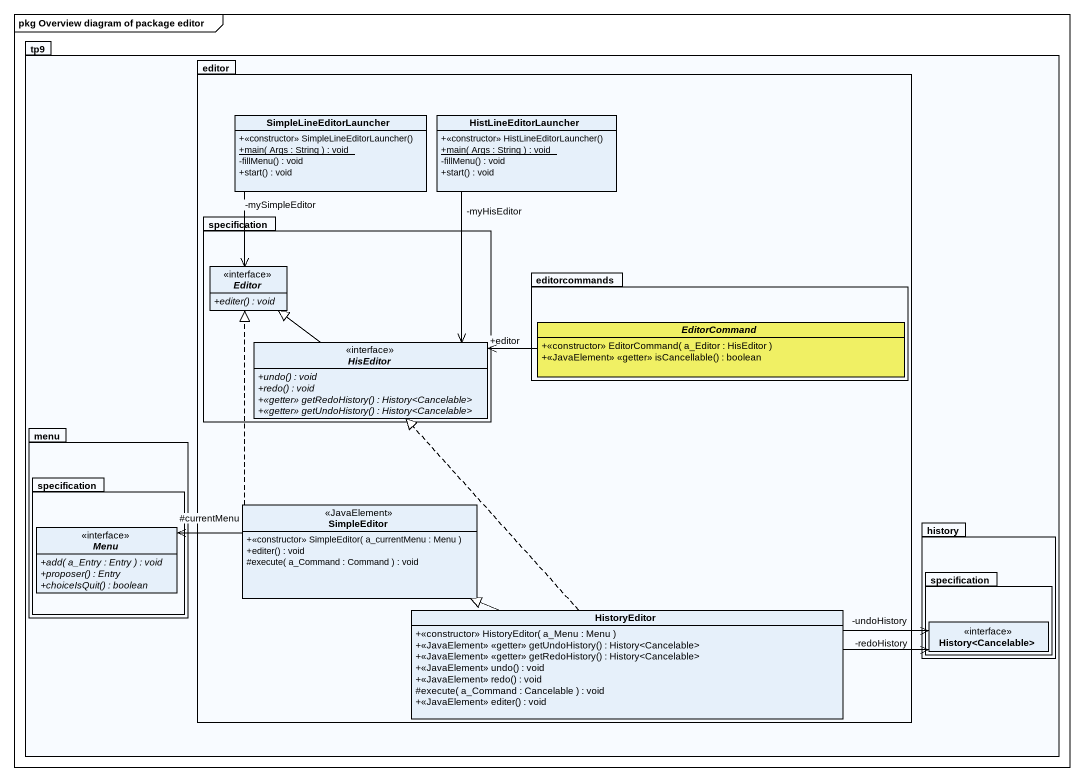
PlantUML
@startuml
mainframe pkg Overview diagram of package editor
hide circle
hide empty members
skinparam classAttributeIconSize 0
package tp9 {
  package editor {
    class SimpleLineEditorLauncher {
      +<<constructor>> SimpleLineEditorLauncher()
      {static} +main( Args : String ) : void
      -fillMenu() : void
      +start() : void
    }
    class HistLineEditorLauncher {
      +<<constructor>> HistLineEditorLauncher()
      {static} +main( Args : String ) : void
      -fillMenu() : void
      +start() : void
    }
    package specification {
      interface Editor {
        {abstract} +editer() : void
      }
      interface HisEditor {
        {abstract} +undo() : void
        {abstract} +redo() : void
        {abstract} +<<getter>> getRedoHistory() : History<Cancelable>
        {abstract} +<<getter>> getUndoHistory() : History<Cancelable>
      }
    }
    package editorcommands {
      abstract class EditorCommand #F0F064 {
        +<<constructor>> EditorCommand( a_Editor : HisEditor )
        +<<JavaElement>> <<getter>> isCancellable() : boolean
      }
    }
    class SimpleEditor <<JavaElement>> {
      +<<constructor>> SimpleEditor( a_currentMenu : Menu )
      +editer() : void
      #execute( a_Command : Command ) : void
    }
    class HistoryEditor {
      +<<constructor>> HistoryEditor( a_Menu : Menu )
      +<<JavaElement>> <<getter>> getUndoHistory() : History<Cancelable>
      +<<JavaElement>> <<getter>> getRedoHistory() : History<Cancelable>
      +<<JavaElement>> undo() : void
      +<<JavaElement>> redo() : void
      #execute( a_Command : Cancelable ) : void
      +<<JavaElement>> editer() : void
    }
  }
  package menu {
    package "specification" as specification_2 {
      interface Menu {
        {abstract} +add( a_Entry : Entry ) : void
        {abstract} +proposer() : Entry
        {abstract} +choiceIsQuit() : boolean
      }
    }
  }
  package history {
    package "specification" as specification_3 {
      interface "History<Cancelable>" as History_Cancelable
    }
  }
}
Editor "-mySimpleEditor" <-up- SimpleLineEditorLauncher
HisEditor "-myHisEditor" <-up- HistLineEditorLauncher
HisEditor -up-|> Editor
HisEditor "+editor" <-right- EditorCommand
SimpleEditor .up.|> Editor
Menu "#currentMenu" <-right- SimpleEditor
HistoryEditor .up.|> HisEditor
HistoryEditor -left-|> SimpleEditor
History_Cancelable "-undoHistory" <-left- HistoryEditor
History_Cancelable "-redoHistory" <-left- HistoryEditor
@enduml
